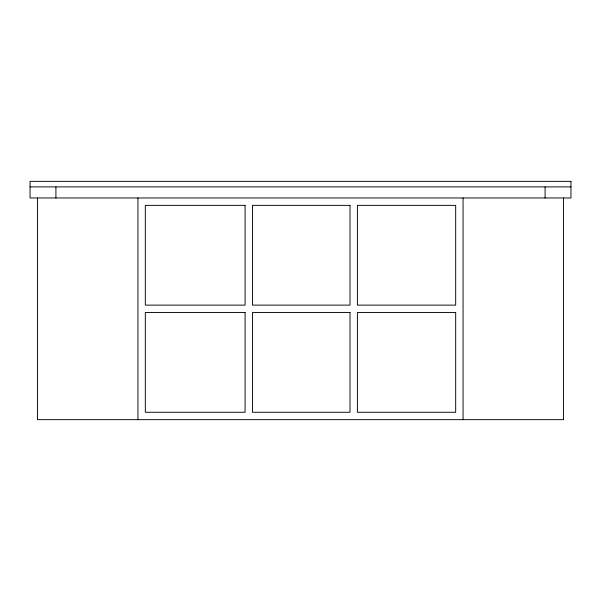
<?xml version="1.0" encoding="UTF-8"?>
<svg xmlns="http://www.w3.org/2000/svg" width="601" height="601" viewBox="0 0 601 601"><rect width="100%" height="100%" fill="white"/><g stroke="black" fill="none" stroke-linecap="round" stroke-linejoin="round"><path stroke-width="0.9" d="M30.05 186.888L570.95 186.888M563.558 197.969L563.558 419.656L37.442 419.656L37.442 197.969M545.084 186.888L545.084 197.969M463.063 197.969L463.063 419.656M137.937 197.969L137.937 419.656M55.916 186.888L55.916 197.969M570.95 181.344L30.05 181.344L30.05 197.969L570.95 197.969L570.95 181.344M245.08 205.362L145.322 205.362L145.322 305.12L245.08 305.12L245.08 205.362M350.007 205.362L252.473 205.362L252.473 305.12L350.007 305.12L350.007 205.362M455.678 205.362L357.4 205.362L357.4 305.12L455.678 305.12L455.678 205.362M245.08 312.505L145.322 312.505L145.322 412.263L245.08 412.263L245.08 312.505M350.007 312.505L252.473 312.505L252.473 412.263L350.007 412.263L350.007 312.505M455.678 312.505L357.4 312.505L357.4 412.263L455.678 412.263L455.678 312.505"/></g></svg>
